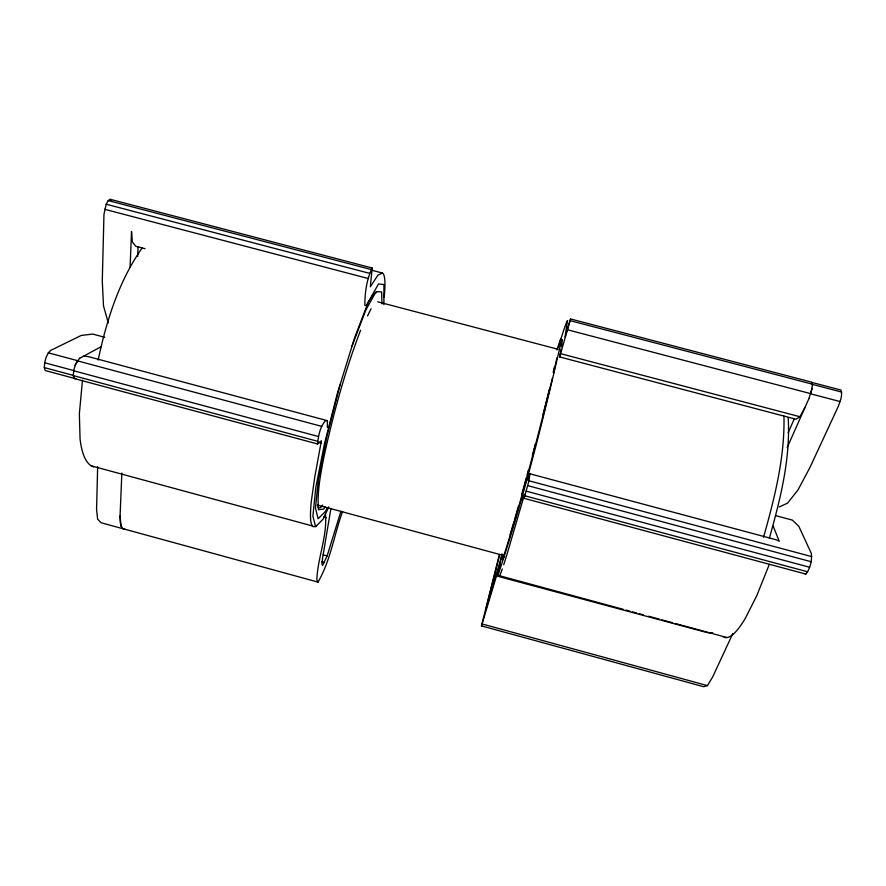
<?xml version="1.0" encoding="UTF-8"?>
<svg xmlns="http://www.w3.org/2000/svg" width="886" height="886" viewBox="0 0 886 886"><rect width="100%" height="100%" fill="white"/><g stroke="black" fill="none" stroke-linecap="round" stroke-linejoin="round"><path stroke-width="1.33" d="M316.424 525.453A116.332 14.11 -75.1 0 1 311.285 501.565L314.707 477.399L321.374 440.785L317.576 443.986L74.047 378.499L73.272 375.586L73.748 370.57L44.643 362.762L46.116 357.346L48.32 352.827L50.657 350.424L81.246 335.451L92.709 334.077L104.714 337.289M327.355 427.484L327.421 420.684L88.622 356.681L83.882 356.061M97.648 466.778L96.574 509.406L97.615 519.152L101.126 522.751L124.195 529.064M317.576 443.986C318.295 435.923 319.957 427.107 325.372 420.784L327.421 420.684M562.411 339.548L561.536 346.681M121.858 473.013L120.064 516.006L120.186 521.876L121.028 526.129L122.567 528.599L318.03 582.113C330.589 560.45 334.133 534.745 342.605 511.41M130.087 267.351L131.527 231.512L132.379 241.9L135.658 246.219L145.005 248.678M137.662 256.353L138.072 247.028M82.476 380.183L79.363 413.84L80.061 438.902A115.435 34.255 -75.2 0 0 93.739 466.966M44.3 367.59L73.35 375.398L74.125 378.311L45.175 370.525L44.3 367.59L44.643 362.762M811.797 382.409L841.013 390.073C842.841 395.51 840.006 401.347 838.256 406.486L809.87 467.631L798.053 489.825L787.565 503.137L779.259 506.969M325.395 513.814C327.587 535.764 317.653 557.626 316.834 579.71L318.03 582.113M503.702 564.747A117.052 3.167 -75 0 0 507.246 553.529L524.556 494.233L524.113 498.342L805.839 574.084C810.313 568.447 812.163 560.517 811.321 553.418L798.851 526.362L792.317 520.093L776.346 515.829M384.214 297.098A115.512 13.888 -75.2 0 0 382.442 273.043L377.89 275.181L370.315 286.865L372.164 268.004L110.207 199.306L108.236 200.568L106.187 204.223L103.961 214.39L102.278 280.862L103.496 305.891L108.28 322.892M330.91 508.475L322.582 558.114L321.928 563.85L322.593 565.401L327.133 555.921L340.922 511.222M712.621 632.67L707.737 632.737L497.666 576.243L501.985 553.783M383.893 304.607L383.937 284.506L378.477 283.963L368.266 302.181L354.655 337.71L337.378 393.417L324.475 443.753L315.859 487.222L312.891 516.173L315.637 526.771L323.157 519.063L328.828 506.858M804.898 407.638L799.859 416.719L795.993 419.244L559.631 356.936L560.24 353.193M98.147 360.037C106.508 320.71 118.824 281.039 142.214 247.87M559.631 356.936L570.573 318.96L811.831 382.209L812.362 384.369L841.7 392.066M811.997 388.367L810.69 393.838L840.105 401.557M732.866 633.446L712.665 676.97L707.449 685.62L703.628 686.694L481.475 625.893L499.405 554.403M560.495 351.886L561.015 349.283M372.164 268.004C366.671 279.411 364.733 293.033 364.888 305.493M502.561 554.68L501.985 557.372L502.517 559.62C521.699 500.834 536.617 440.752 551.79 380.836L552.366 378.267M524.113 498.342L528.964 480.788L529.894 473.788L776.147 539.773L779.259 541.257L773.201 526.218M553.196 372.253L554.381 366.981M553.506 373.15L556.94 357.767M808.885 398.766L811.886 388.965L812.407 384.181L570.263 320.677M542.974 414.77L549.32 389.408M340.014 385L327.133 435.259L318.484 478.783L315.449 507.911L318.107 518.764L325.527 511.344L327.211 507.722M499.693 554.769L485.971 609.059L501.941 555.19M532.364 455.404L535.465 443.664M521.743 494.322L526.384 477.488M527.104 474.896L528.532 469.724M522.131 499.826L522.884 497.168M514.434 520.193L518.509 505.972M510.037 534.989L514.057 521.489M763.555 537.226C774.619 497.877 784.952 457.254 783.944 416.11M769.358 538.19C780.411 499.051 790.644 458.472 788.163 417.494M500.114 563.917L481.475 625.893M527.801 480.112L529.894 473.788M556.962 349.937L560.661 338.984L561.514 340.39C543.317 419.731 523.46 499.039 497.666 576.243M360.569 330.256C344.798 371.622 333.147 414.393 323.789 457.63C320.477 474.807 317.033 492.118 318.439 509.705L323.811 509.073L325.04 506.759M75.144 365.353L77.37 360.613L48.32 352.827M352.085 345.928L365.774 310.133L376.096 291.616L381.644 291.904L381.932 303.843M570.573 318.96L565.013 337.001L567.527 320.588M769.314 564.393L756.788 595.647L745.458 618.063A117.971 24.487 -74.8 0 1 723.131 636.613M788.197 432.656L794.21 419.023M787.167 447.607L808.929 398.578M79.596 358.188L75.376 364.733L73.671 370.769L318.55 436.554M367.557 315.925L371.057 308.76M322.67 505.042L321.253 506.958A98.933 11.983 -75.1 0 1 317.886 506.969M366.029 305.659L373.527 294.119L376.506 292.469M79.53 358.387L101.347 346.614M123.564 529.141L124.704 529.197M74.047 378.499L75.853 378.543M108.236 200.568L371.123 269.521M371.788 270.252L382.442 273.043M106.187 204.223L369.672 273.364M567.904 329.88L810.723 393.639M104.614 209.284L368.211 278.514M377.702 301.783L558.102 349.294M560.893 353.747L799.859 416.719M528.964 480.788L811.72 556.618M77.292 360.812L321.684 426.365M527.746 485.65L811.089 561.702M526.262 491.165L809.616 567.262M524.933 495.817L807.689 571.802M73.272 375.586L317.653 441.283M318.705 442.291L321.374 443M317.31 505.02L504.245 555.688M323.667 517.036L326.336 517.756M623.29 609.358L499.582 575.734A117.052 3.167 -75 0 0 502.296 568.934M625.948 610.077L629.935 611.163M632.593 611.883L636.591 612.968M639.249 613.688L643.236 614.773M648.563 616.224L659.206 619.115M661.864 619.835L672.507 622.725M675.165 623.456L727.041 637.555M91.269 465.848L312.348 525.93M323.135 554.824L327.133 555.921M321.784 561.824L324.453 562.555M482.383 624.043L707.449 685.62M804.566 573.508L805.839 574.084M110.207 199.306L111.581 200.768M122.301 528.122L120.95 525.542L120.131 515.851M504.643 556.519A99.542 2.691 -75 0 1 504.167 555.478M558.258 347.534A116.232 3.123 -74.9 0 1 567.527 320.588"/></g></svg>
